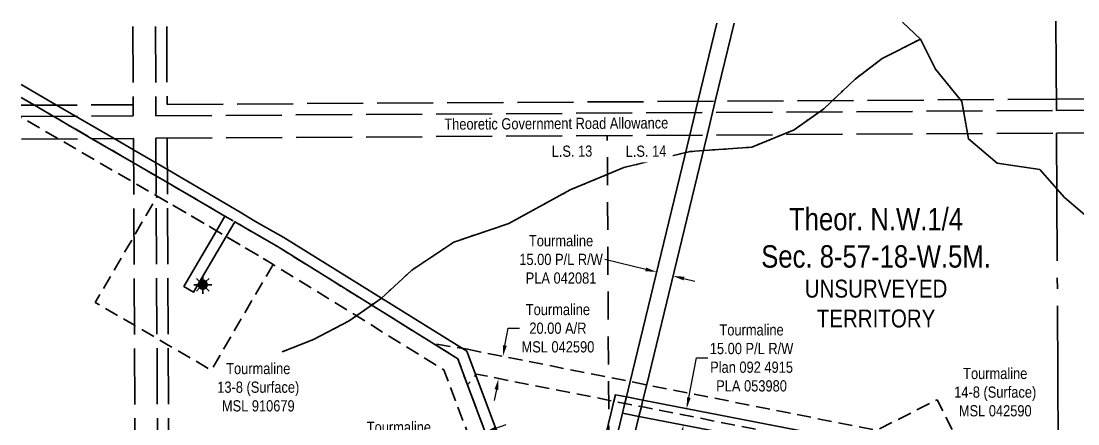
# Model space of a CAD drawing. Extents: x 522284 to 526232, y 5973691 to 5976482.
# Drawn here: x 522739 to 523682, y 5974340 to 5974700 of the extents above; entities that cross this region are included whole.
import ezdxf
from ezdxf.enums import TextEntityAlignment as Align

# ---------------------------------------------------------------- set-up
doc = ezdxf.new("R2010")
doc.units = 0
doc.header["$LTSCALE"] = 5
doc.header["$PDSIZE"] = 10
for name, pattern in [('foc-ACCESSROAD', [3.75, 2.5, -1.25]), ('foc-LSD', [8, 5, -3]), ('foc-QUARTERLINE', [33, 25, -3, 2, -3]), ('foc-UNSURVEYED', [12.5, 10, -2.5]), ('foc-WHEELTRACKS', [2, 0.4, -1.6])]:
    doc.linetypes.add(name, pattern=pattern)
doc.layers.get('Defpoints').update_dxf_attribs({"color": 9})
for name, color, linetype in [('C-SYMBOL', 7, 'Continuous'), ('F-AR', 190, 'foc-ACCESSROAD'), ('F-RW', 190, 'Continuous'), ('F-WS', 190, 'foc-ACCESSROAD'), ('F-WS-S', 8, 'Continuous'), ('L-QSEC', 8, 'foc-QUARTERLINE'), ('L-ROAD-T', 7, 'Continuous'), ('L-SECTION-LSD', 7, 'foc-LSD'), ('L-UNS-T', 3, 'Continuous'), ('L-USEC', 7, 'foc-UNSURVEYED'), ('T-CREEK', 160, 'Continuous'), ('T-WATER-P3', 160, 'foc-WHEELTRACKS')]:
    doc.layers.add(name, color=color, linetype=linetype)
for name, color, linetype, lineweight in [('F-AR-T', 190, 'Continuous', 9), ('F-RW-T', 190, 'Continuous', 9), ('F-WS-T', 190, 'Continuous', 9)]:
    doc.layers.add(name, color=color, linetype=linetype, lineweight=lineweight)
doc.styles.add('100L', font='ARIALN.TTF', dxfattribs={"height": 11})
doc.styles.add('175L', font='ARIALN.TTF', dxfattribs={"height": 20})
doc.styles.add('80CG', font='ARIALN.TTF', dxfattribs={"height": 10})
doc.styles.add('80L', font='ARIALN.TTF', dxfattribs={"height": 10})
doc.styles.add('foc-LtypeFont', font='ARIALN.TTF', dxfattribs={"height": 7.35})
doc.linetypes.add('foc-TOPO-flowdirection-NOLINE', pattern='A,0,[">",foc-LtypeFont,S=0.3,R=0,X=0,Y=-0.945],-20,[">",foc-LtypeFont,S=0.3,R=0,X=0,Y=-0.945],0', length=20)
doc.dimstyles.new('Compass 5 000', dxfattribs={"dimscale": 5, "dimtxt": 9, "dimasz": 2, "dimexe": 0.2, "dimexo": 0.0625, "dimgap": 0.5, "dimtad": 0, "dimtih": 1, "dimtoh": 1, "dimzin": 0, "dimdsep": 46, "dimtxsty": '80CG', "dimcen": 0.1, "dimse1": 1, "dimse2": 1, "dimclrd": 256, "dimclrt": 256, "dimaunit": 1, "dimadec": 4, "dimazin": 0, "dimtfac": 0.06, "dimtofl": 0, "dimtmove": 0, "dimatfit": 1, "dimfxl": 0.2, "dimtolj": 1, "dimtzin": 0, "dimlwd": -1, "dimarcsym": 0})

# ---------------------------------------------------------------- blocks, each defined once
blk = doc.blocks.new('GAS')
h = blk.add_hatch(color=255)
h.dxf.hatch_style = 1
edge = h.paths.add_edge_path()
edge.add_arc((0, 0), 0.9, 0, 360)
for p, q in [((-0.81, 0), (-1.62, 0)), ((-0.57, 0.57), (-1.14, 1.14)), ((0, 0.81), (0, 1.62)), ((0.57, 0.57), (1.14, 1.14)), ((1.62, 0), (0.81, 0)), ((-0.57, -0.57), (-1.14, -1.14)), ((0, -0.81), (0, -1.62)), ((1.14, -1.14), (0.57, -0.57))]:
    blk.add_line(p, q)
blk.add_circle((0, 0), 0.8)
blk = doc.blocks.new('*D374')
at = {"layer": 'Defpoints', "color": 0, "transparency": 16777216}
for p in [(523139.28, 5974327.66), (523140.13, 5974325.37), (523154.18, 5974330.63)]:
    blk.add_point(p, dxfattribs=at)
at = {"layer": 'F-AR-T', "transparency": 16777216}
for p, q in [((523162.69, 5974336.42), (523172.06, 5974339.93)), ((523120.54, 5974320.65), (523110.54, 5974320.65)), ((523129.91, 5974324.16), (523120.54, 5974320.65))]:
    blk.add_line(p, q, dxfattribs=at)
for points in [[(523162.11, 5974337.98), (523163.28, 5974334.86), (523153.33, 5974332.92)], [(523129.33, 5974325.72), (523130.49, 5974322.6), (523139.28, 5974327.66)]]:
    blk.add_solid(points, dxfattribs=at)
at = {"layer": 'F-AR-T', "transparency": 16777216, "insert": (523076.24, 5974320.65), "char_height": 10, "attachment_point": 5, "style": '80CG'}
blk.add_mtext('\\A1;Tourmaline\\P15.00 A/R\\PLOC 910507', dxfattribs=at)
blk = doc.blocks.new('*D380')
at = {"layer": 'Defpoints', "color": 0, "transparency": 16777216}
for p in [(523320.8, 5974472.53), (523296.43, 5974435.67), (523311.03, 5974432.14)]:
    blk.add_point(p, dxfattribs=at)
at = {"layer": 'F-RW-T', "transparency": 16777216}
for p, q in [((523296.47, 5974478.41), (523260, 5974487.23)), ((523330.52, 5974470.18), (523340.24, 5974467.83))]:
    blk.add_line(p, q, dxfattribs=at)
for points in [[(523296.87, 5974480.03), (523296.08, 5974476.79), (523306.19, 5974476.06)], [(523330.91, 5974471.8), (523330.13, 5974468.56), (523320.8, 5974472.53)]]:
    blk.add_solid(points, dxfattribs=at)
at = {"layer": 'F-RW-T', "transparency": 16777216, "insert": (523220.91, 5974487.23), "char_height": 10, "attachment_point": 5, "style": '80CG'}
blk.add_mtext('\\A1;Tourmaline\\P15.00 P/L R/W\\PPLA 042081', dxfattribs=at)
blk = doc.blocks.new('*D381')
at = {"layer": 'Defpoints', "color": 0, "transparency": 16777216}
for p in [(523332.99, 5974354.04), (523379.19, 5974345.07), (523376.33, 5974330.36)]:
    blk.add_point(p, dxfattribs=at)
at = {"layer": 'F-RW-T', "transparency": 16777216}
for p, q in [((523334.9, 5974363.86), (523341.77, 5974399.27)), ((523341.77, 5974399.27), (523351.77, 5974399.27)), ((523328.23, 5974329.51), (523326.32, 5974319.69))]:
    blk.add_line(p, q, dxfattribs=at)
for points in [[(523333.26, 5974364.18), (523336.53, 5974363.54), (523332.99, 5974354.04)], [(523326.59, 5974329.83), (523329.87, 5974329.19), (523330.14, 5974339.32)]]:
    blk.add_solid(points, dxfattribs=at)
at = {"layer": 'F-RW-T', "transparency": 16777216, "insert": (523390.86, 5974399.27), "char_height": 10, "attachment_point": 5, "style": '80CG'}
blk.add_mtext('\\A1;Tourmaline\\P15.00 P/L R/W\\PPlan 092 4915\\PPLA 053980', dxfattribs=at)
blk = doc.blocks.new('*D382')
at = {"layer": 'Defpoints', "color": 0, "transparency": 16777216}
for p in [(523168.96, 5974400.59), (523212.56, 5974392.14), (523208.73, 5974372.37)]:
    blk.add_point(p, dxfattribs=at)
at = {"layer": 'F-AR-T', "transparency": 16777216}
for p, q in [((523170.86, 5974410.41), (523173.84, 5974425.78)), ((523173.84, 5974425.78), (523183.84, 5974425.78)), ((523163.22, 5974371.01), (523161.32, 5974361.19))]:
    blk.add_line(p, q, dxfattribs=at)
for points in [[(523169.23, 5974410.73), (523172.5, 5974410.09), (523168.96, 5974400.59)], [(523161.59, 5974371.32), (523164.86, 5974370.69), (523165.13, 5974380.82)]]:
    blk.add_solid(points, dxfattribs=at)
at = {"layer": 'F-AR-T', "transparency": 16777216, "insert": (523218.12, 5974425.78), "char_height": 10, "attachment_point": 5, "style": '80CG'}
blk.add_mtext('\\A1;Tourmaline\\P20.00 A/R\\PMSL 042590', dxfattribs=at)

msp = doc.modelspace()

# ---------------------------------------------------------------- linework, layer by layer
at = {"layer": 'F-AR', "flags": 128}
msp.add_lwpolyline([(522739.315, 5974631.907), (522751.227, 5974624.966), (522802.466, 5974595.114), (522839.545, 5974573.511), (522869.79, 5974555.889), (522921.116, 5974525.985), (522929.75, 5974520.953), (522968.483, 5974498.385), (523107.281, 5974411.976), (523128.746, 5974398.614), (523137.818, 5974374.369), (523203.907, 5974197.743), (523204.362, 5974196.125), (523188.649, 5974195.66), (523188.063, 5974197.273), (523116.483, 5974388.574), (522964.023, 5974482.832), (522961.723, 5974484.222), (522922.071, 5974507.774), (522917.242, 5974510.641), (522913.517, 5974512.944), (522908.773, 5974515.875), (522869.877, 5974538.45), (522860.757, 5974543.742), (522839.632, 5974556.003), (522772.542, 5974594.935), (522739.403, 5974614.167)], dxfattribs=at)
at = {"layer": 'F-RW'}
for points in [[(523375.429, 5974698.444), (523358.524, 5974628.536), (523351.221, 5974598.335), (523297.034, 5974374.261), (523293.976, 5974361.616), (523292.31, 5974354.726), (523290.449, 5974347.03), (523254.314, 5974197.603), (523253.944, 5974196.074), (523227.824, 5974173.322), (523217.97, 5974184.637), (523232.042, 5974196.944), (523240.512, 5974204.353), (523275.681, 5974349.897), (523277.54, 5974357.583), (523279.209, 5974364.483), (523282.266, 5974377.124), (523335.749, 5974598.244), (523343.053, 5974628.444), (523359.961, 5974698.353)], [(522739.258, 5974643.506), (522770.877, 5974625.083), (522822.117, 5974595.231), (522839.488, 5974585.111), (522869.733, 5974567.488), (522934.782, 5974529.588), (522947.681, 5974521.391), (522973.621, 5974506.958), (523136.914, 5974405.301), (523145.253, 5974383.09), (523213.413, 5974200.859)], [(523203.907, 5974197.743), (523137.818, 5974374.369), (523128.746, 5974398.614), (523107.281, 5974411.976), (522968.483, 5974498.385), (522929.75, 5974520.953), (522922.071, 5974507.774), (522893.134, 5974458.104), (522884.497, 5974463.136), (522913.517, 5974512.944), (522921.116, 5974525.985), (522869.79, 5974555.889), (522839.545, 5974573.511), (522802.466, 5974595.114), (522751.227, 5974624.966), (522739.315, 5974631.907)]]:
    msp.add_lwpolyline(points, dxfattribs=at)
msp.add_lwpolyline([(523293.976, 5974361.616), (523470.089, 5974327.424), (523540.523, 5974288.184), (523533.227, 5974275.085), (523464.881, 5974313.164), (523462.033, 5974313.716), (523431.15, 5974319.712), (523406.203, 5974324.556), (523290.449, 5974347.03), (523275.681, 5974349.897), (523240.512, 5974204.353), (523236.412, 5974197.074), (523226.719, 5974179.865), (523217.97, 5974184.637), (523224.489, 5974196.721), (523231.54, 5974209.789), (523265.86, 5974351.803), (523267.715, 5974359.482), (523269.384, 5974366.39), (523279.209, 5974364.483), (523293.976, 5974361.616)], close=True, dxfattribs=at)
at = {"layer": 'F-WS', "flags": 128}
for points in [[(522964.023, 5974482.832), (522908.927, 5974388.387), (522870.507, 5974410.806), (522840.261, 5974428.456), (522805.377, 5974448.812), (522839.869, 5974507.936), (522860.757, 5974543.742), (522869.877, 5974538.45), (522908.773, 5974515.875), (522913.517, 5974512.944), (522917.242, 5974510.641), (522922.071, 5974507.774), (522961.723, 5974484.222), (522964.023, 5974482.832)], [(523137.338, 5974406.991), (523282.571, 5974378.207), (523297.328, 5974375.284), (523502.558, 5974334.614), (523556.345, 5974361.931), (523610.7, 5974255.086), (523503.827, 5974200.669), (523449.833, 5974307.621), (523462.084, 5974313.999), (523473.684, 5974319.953), (523427.243, 5974329.135), (523402.328, 5974334.06), (523292.522, 5974355.769), (523277.764, 5974358.686), (523267.948, 5974360.627), (523145.613, 5974384.777), (523137.468, 5974375.305), (523128.746, 5974398.614), (523107.281, 5974411.976), (523137.338, 5974406.991)]]:
    msp.add_lwpolyline(points, close=True, dxfattribs=at)
at = {"layer": 'L-QSEC'}
for p, q in [((523662.834, 5974620.296), (523662.427, 5974700.134)), ((523666.898, 5973825.926), (523662.936, 5974600.188))]:
    msp.add_line(p, q, dxfattribs=at)
at = {"layer": 'L-SECTION-LSD', "flags": 128}
msp.add_lwpolyline([(523266.212, 5973793.572), (523262.165, 5974598.291)], dxfattribs=at)
at = {"layer": 'L-USEC'}
for p, q in [((522838.946, 5974695.286), (522839.339, 5974615.443)), ((522859.054, 5974695.404), (522859.447, 5974615.561)), ((522869.108, 5974695.463), (522869.451, 5974625.674)), ((522869.451, 5974625.674), (523662.759, 5974630.35)), ((523662.759, 5974630.35), (524466.152, 5974635.082)), ((522739.35, 5974624.908), (522839.26, 5974625.497)), ((522839.26, 5974625.497), (522839.289, 5974625.497)), ((522859.447, 5974615.561), (523662.818, 5974620.296)), ((523662.818, 5974620.296), (524466.212, 5974625.028)), ((522739.399, 5974614.854), (522839.319, 5974615.442)), ((522839.319, 5974615.442), (522839.339, 5974615.443)), ((522859.546, 5974595.453), (523662.936, 5974600.188)), ((523662.936, 5974600.188), (524466.33, 5974604.92)), ((522739.499, 5974594.746), (522839.438, 5974595.334)), ((522839.438, 5974595.334), (522843.409, 5973791.07)), ((522859.546, 5974595.453), (522859.546, 5974595.433)), ((522859.546, 5974595.434), (522863.517, 5973791.169)), ((522869.6, 5974595.512), (522869.6, 5974595.483)), ((522869.6, 5974595.483), (522873.571, 5973791.219))]:
    msp.add_line(p, q, dxfattribs=at)
at = {"layer": 'T-CREEK', "linetype": 'foc-TOPO-flowdirection-NOLINE', "flags": 128}
msp.add_lwpolyline([(523465.933, 5973694.812), (523497.664, 5973745.377), (523562.141, 5973816.852), (523577.75, 5973862.917), (523602.459, 5973903.91), (523626.978, 5973923.894), (523687.71, 5973942.784), (523686.917, 5973960.552), (523693.988, 5973969.729), (523697.34, 5973983.872), (523689.033, 5973985.463), (523684.57, 5973980.694), (523678.132, 5973982.426), (523662.907, 5973991.594), (523671.033, 5974001.188), (523673.906, 5974016.062), (523684.842, 5974019.529), (523687.003, 5974014.463), (523684.79, 5974006.44), (523693.401, 5973998.422), (523705.096, 5974011.273), (523712.378, 5974035.021), (523710.103, 5974072.74), (523717.788, 5974084.406), (523723.909, 5974095.018), (523711.274, 5974102.726), (523702.706, 5974104.282), (523702.475, 5974111.267), (523708.182, 5974113.227), (523709.668, 5974120.697), (523706.971, 5974125.597), (523707.495, 5974125.543), (523708.662, 5974128.949), (523701.886, 5974133.431), (523697.135, 5974133.23), (523693.109, 5974146.926), (523695.171, 5974151.753), (523701.422, 5974151.853), (523705.919, 5974155.341), (523713.037, 5974166.2), (523716.149, 5974175.719), (523713.409, 5974178.191), (523703.83, 5974177.252), (523699.783, 5974185.757), (523699.068, 5974201.827), (523667.439, 5974203.909), (523652.669, 5974222.678), (523675.222, 5974243.373), (523718.549, 5974260.72), (523752.66, 5974281.189), (523739.428, 5974313.49), (523720.266, 5974342.077), (523749.485, 5974367.253), (523768.289, 5974395.677), (523760.897, 5974451.648), (523739.689, 5974469.694), (523720.557, 5974496.778), (523698.226, 5974518.549), (523670.15, 5974542.611), (523647.908, 5974567.536), (523609.833, 5974573.394), (523584.355, 5974594.957), (523578.305, 5974628.3), (523555.087, 5974657.106), (523541.678, 5974684.069), (523525.447, 5974699.328)], dxfattribs=at)
at = {"layer": 'T-CREEK', "flags": 128}
msp.add_lwpolyline([(523698.226, 5974518.549), (523670.15, 5974542.611), (523647.908, 5974567.536), (523609.833, 5974573.394), (523584.355, 5974594.957), (523578.305, 5974628.3), (523555.087, 5974657.106), (523541.678, 5974684.069), (523525.447, 5974699.328)], dxfattribs=at)
at = {"layer": 'T-WATER-P3', "flags": 128}
msp.add_lwpolyline([(522972.253, 5974404.786), (522999.95, 5974415.682), (523031.886, 5974432.356), (523060.306, 5974452.416), (523087.723, 5974477.707), (523125.199, 5974502.743), (523174.242, 5974519.304), (523229.174, 5974549.481), (523276.805, 5974569.316), (523336.094, 5974583.672), (523391.087, 5974587.443), (523428.747, 5974603.031), (523455.239, 5974621.853), (523483.234, 5974648.356), (523507.486, 5974666.683), (523541.678, 5974684.069)], dxfattribs=at)
at = {"layer": 'T-WATER-P3', "linetype": 'foc-TOPO-flowdirection-NOLINE', "flags": 128}
msp.add_lwpolyline([(522972.253, 5974404.786), (522999.95, 5974415.682), (523031.886, 5974432.356), (523060.306, 5974452.416), (523087.723, 5974477.707), (523125.199, 5974502.743), (523174.242, 5974519.304), (523229.174, 5974549.481), (523276.805, 5974569.316), (523336.094, 5974583.672), (523391.087, 5974587.443), (523428.747, 5974603.031), (523455.239, 5974621.853), (523483.234, 5974648.356), (523507.486, 5974666.683), (523541.678, 5974684.069)], dxfattribs=at)

# ---------------------------------------------------------------- block references
at = {"layer": 'F-WS-S', "xscale": 4.99710999999991, "yscale": 4.99710999999991, "zscale": 4.99710999999991}
msp.add_blockref('GAS', (522901.32, 5974464.63), dxfattribs=at)

# ---------------------------------------------------------------- texts
at = {"layer": 'C-SYMBOL', "color": 3, "insert": (523501.92, 5974533.28), "char_height": 19.98844, "width": 203.12482, "attachment_point": 2, "style": '175L'}
msp.add_mtext('Theor. N.W.1/4\\PSec. 8-57-18-W.5M.', dxfattribs=at)
at = {"layer": 'F-WS-T', "char_height": 9.99422, "width": 72.5819, "attachment_point": 5, "style": '80CG'}
for s, insert in [('\\A1;Tourmaline\\P13-8 (Surface)\\PMSL 910679', (522950.808, 5974373.091)), ('\\A1;Tourmaline\\P14-8 (Surface)\\PMSL 042590', (523608.259, 5974368.68))]:
    msp.add_mtext(s, dxfattribs=dict(at, insert=insert))
at = {"layer": 'L-ROAD-T', "style": '80L'}
msp.add_text('Theoretic Government Road Allowance', height=9.99422, rotation=0.337676, dxfattribs=at).set_placement((523216.686, 5974608.655), align=Align.MIDDLE_CENTER)
at = {"layer": 'L-UNS-T', "color": 3, "insert": (523501.92, 5974447.723), "char_height": 15.99075, "attachment_point": 5, "style": '80L'}
msp.add_mtext_dynamic_manual_height_columns('UNSURVEYED TERRITORY', width=126.41375, gutter_width=47.5, heights=[0], dxfattribs=at)

# ---------------------------------------------------------------- dimensions: what is measured, and where the dimension line sits
at = {"layer": 'F-AR-T'}
dim = msp.add_linear_dim(base=(523168.959, 5974400.591), p1=(523208.728, 5974372.369), p2=(523212.561, 5974392.138), angle=79.027805, text='Tourmaline\\P20.00 A/R\\PMSL 042590', dimstyle='Compass 5 000', dxfattribs=at)
dim.commit()
dim.dimension.update_dxf_attribs({"geometry": '*D382', "text_midpoint": (523218.116, 5974425.781), "dimtype": 161})
dim = msp.add_aligned_dim(p1=(523154.184, 5974330.629), p2=(523140.132, 5974325.371), distance=-2.445, text='Tourmaline\\P15.00 A/R\\PLOC 910507', dimstyle='Compass 5 000', dxfattribs=at)
dim.commit()
dim.dimension.update_dxf_attribs({"geometry": '*D374', "text_midpoint": (523076.243, 5974320.652)})
at = {"layer": 'F-RW-T'}
for base, p1, p2, angle, text, picture, middle in [((523320.797, 5974472.526), (523296.426, 5974435.667), (523311.029, 5974432.135), 346.405369, 'Tourmaline\\P15.00 P/L R/W\\PPLA 042081', '*D380', (523220.91, 5974487.229)), ((523332.993, 5974354.041), (523376.328, 5974330.356), (523379.186, 5974345.073), 79.012652, 'Tourmaline\\P15.00 P/L R/W\\PPlan 092 4915\\PPLA 053980', '*D381', (523390.859, 5974399.267))]:
    dim = msp.add_linear_dim(base=base, p1=p1, p2=p2, angle=angle, text=text, dimstyle='Compass 5 000', dxfattribs=at)
    dim.commit()
    dim.dimension.update_dxf_attribs({"geometry": picture, "text_midpoint": middle, "dimtype": 161})

# ---------------------------------------------------------------- next in the draw order: texts
at = {"layer": 'L-SECTION-LSD', "attachment_point": 1, "rotation": 0.338251, "style": '100L', "bg_fill": 3, "box_fill_scale": 1.5, "bg_fill_color": 256, "bg_fill_transparency": 0}
for s, width, insert, char_height in [('\\pi1.88771;L.S. 13', 36.81315, (523210.608, 5974588.838), 9.99428), ('L.S. 14', 36.97704, (523278.529, 5974588.838), 9.9943)]:
    msp.add_mtext_dynamic_manual_height_columns(s, width=width, gutter_width=54.969, heights=[0], dxfattribs=dict(at, insert=insert, char_height=char_height))

doc.saveas('drawing.dxf')
